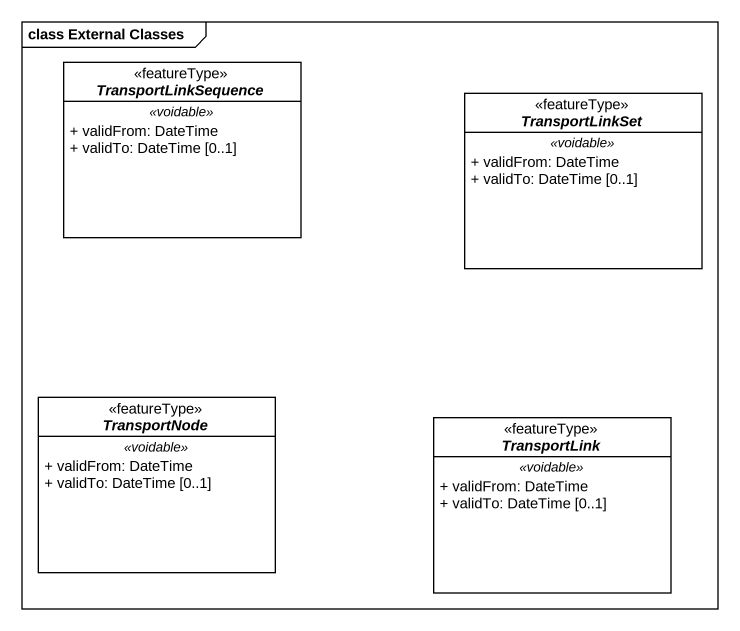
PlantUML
@startuml
mainframe class External Classes
hide circle
hide empty members
skinparam classAttributeIconSize 0
abstract class TransportLinkSequence <<featureType>> {
  .. <<voidable>> ..
  + validFrom: DateTime
  + validTo: DateTime [0..1]
}
abstract class TransportLinkSet <<featureType>> {
  .. <<voidable>> ..
  + validFrom: DateTime
  + validTo: DateTime [0..1]
}
abstract class TransportNode <<featureType>> {
  .. <<voidable>> ..
  + validFrom: DateTime
  + validTo: DateTime [0..1]
}
abstract class TransportLink <<featureType>> {
  .. <<voidable>> ..
  + validFrom: DateTime
  + validTo: DateTime [0..1]
}
@enduml
